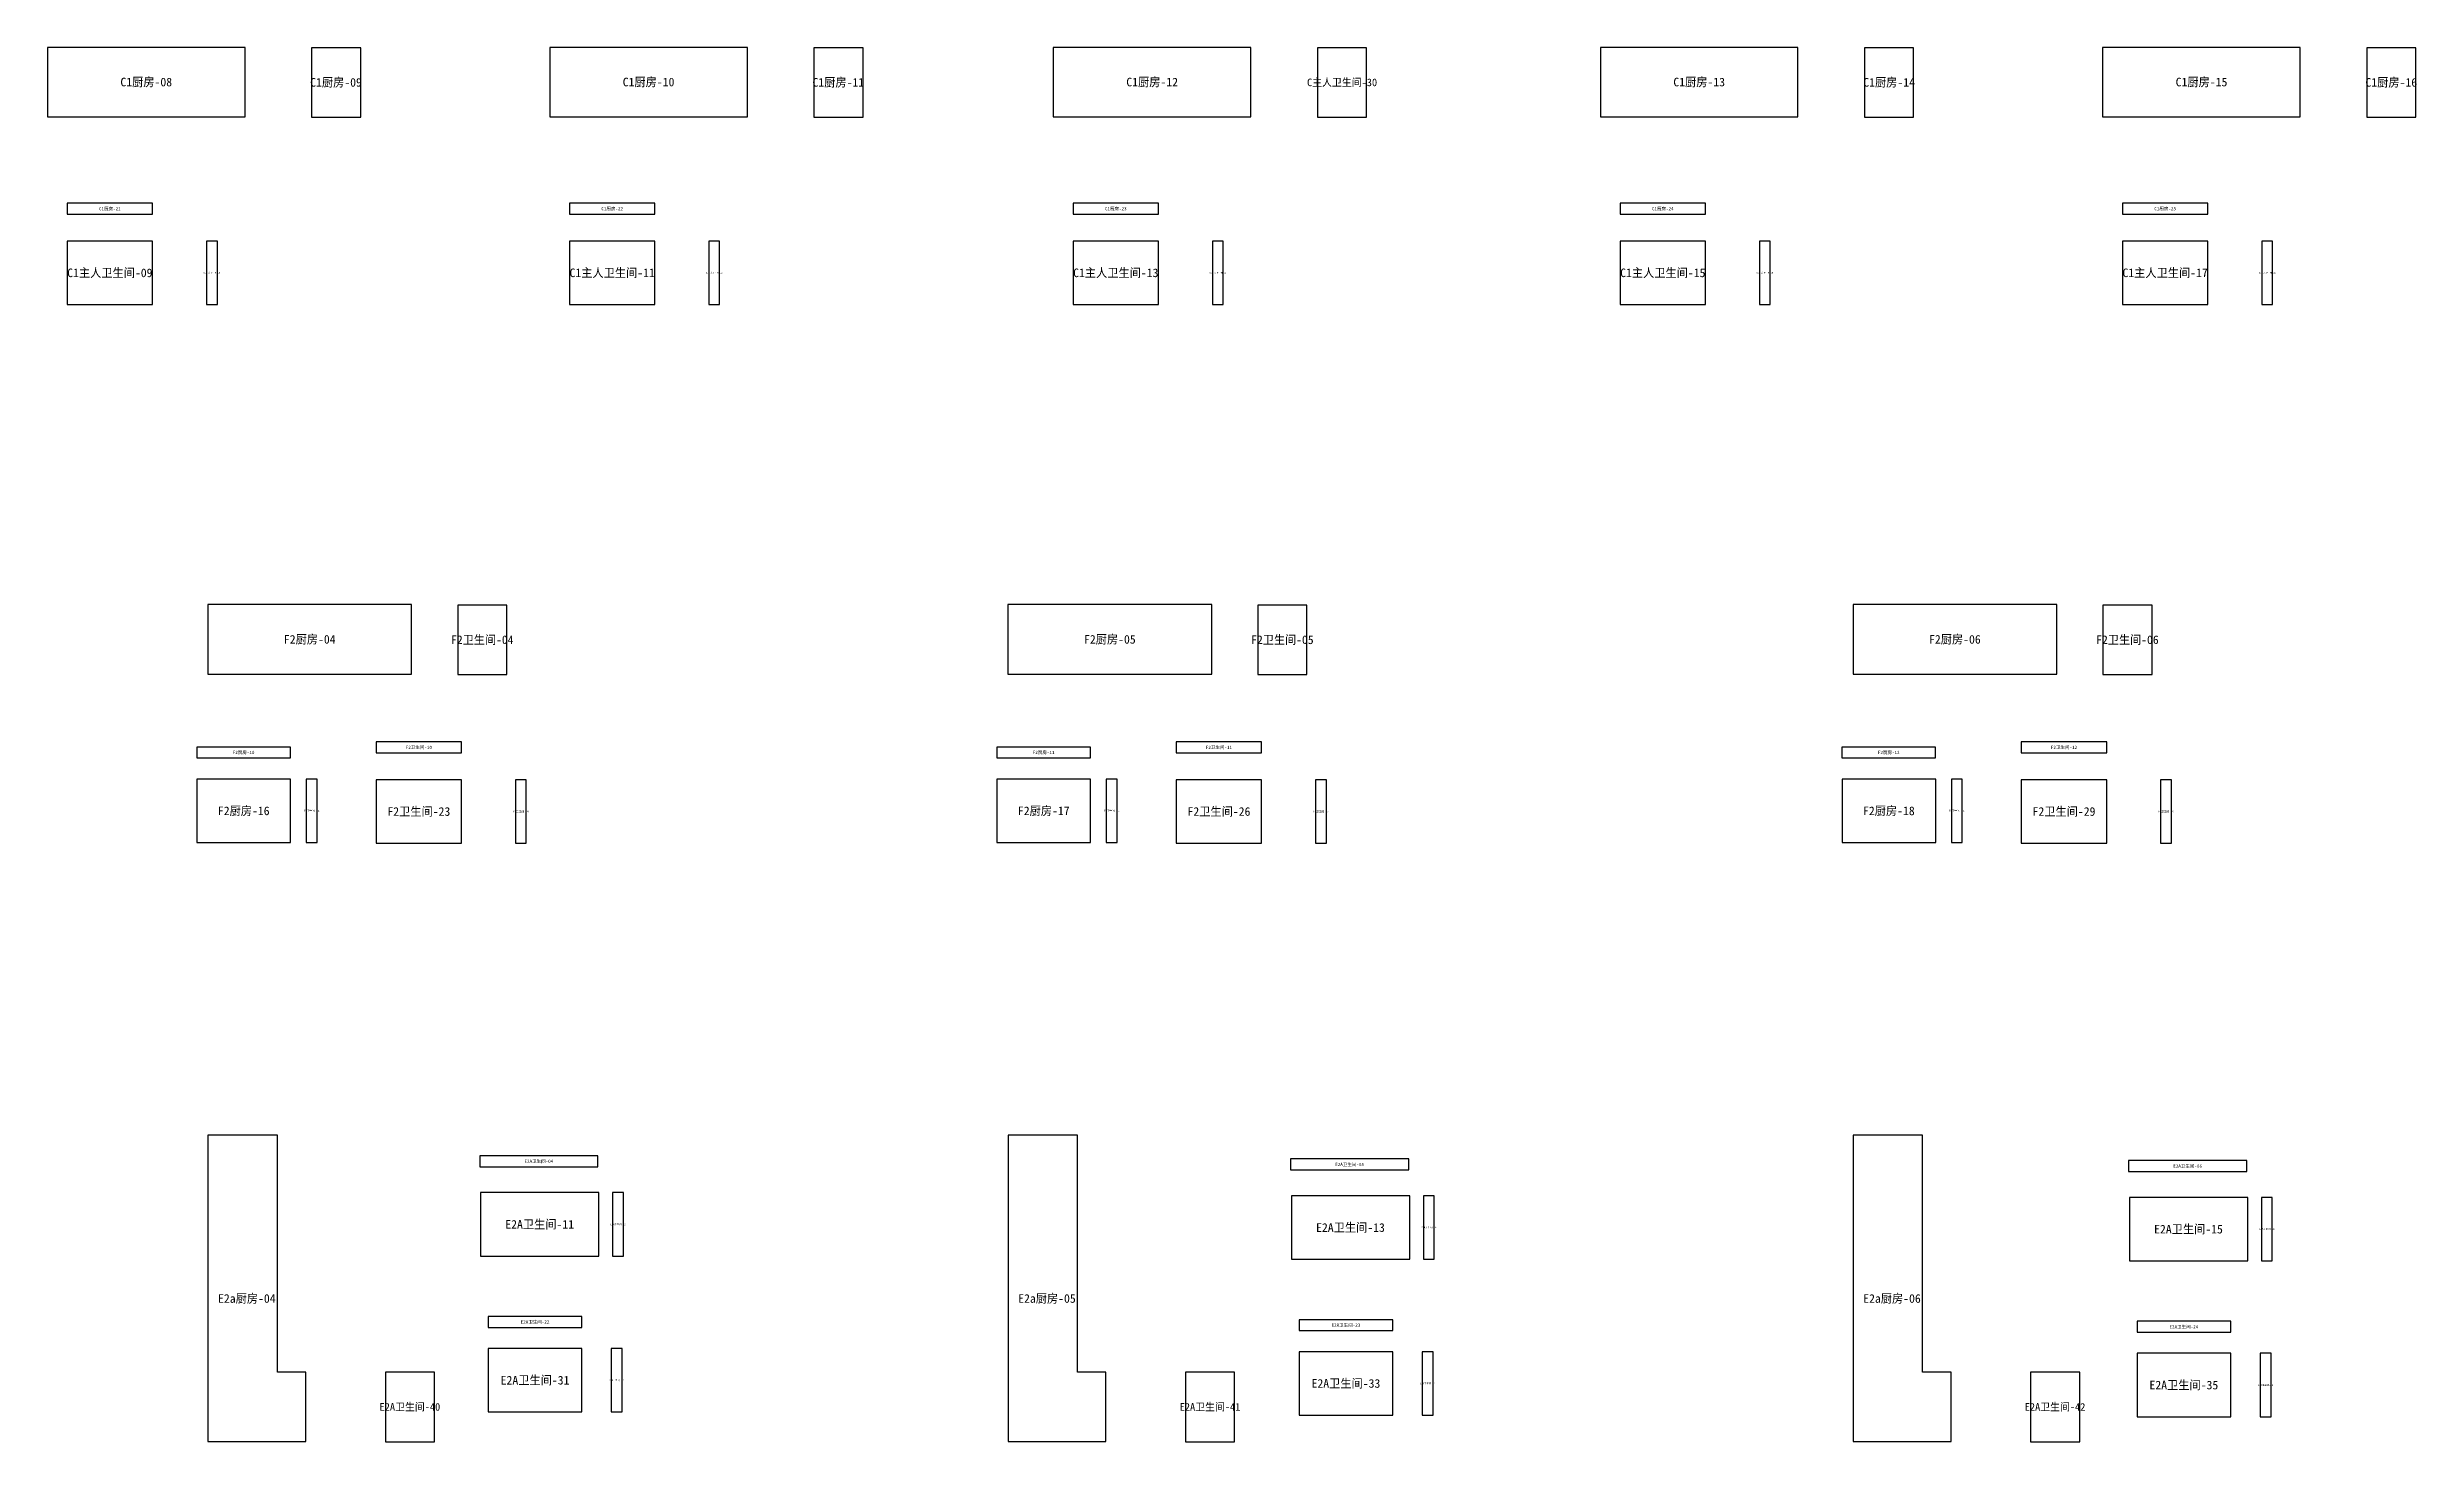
# Model space of a CAD drawing. Header units: inches. Extents: x 44145 to 132907, y -98283 to 21892.
# Drawn here: x 63387 to 85385, y -35712 to -22762 of the extents above; entities that cross this region are included whole.
import ezdxf
from ezdxf.enums import TextEntityAlignment as Align

# ---------------------------------------------------------------- set-up
doc = ezdxf.new("R2010")
doc.units = ezdxf.units.IN
doc.layers.add('NUMBERS', color=7, linetype='Continuous')
doc.layers.add('OUTER', color=7, linetype='Continuous')

msp = doc.modelspace()

# ---------------------------------------------------------------- linework, layer by layer
at = {"layer": 'OUTER'}
for points in [[(63387, -23406), (65222, -23406), (65222, -22762), (63387, -22762), (63387, -23406)], [(65839, -23410), (66296, -23410), (66296, -22765), (65839, -22765), (65839, -23410)], [(68051, -23406), (69886, -23406), (69886, -22762), (68051, -22762), (68051, -23406)], [(70503, -23410), (70960, -23410), (70960, -22765), (70503, -22765), (70503, -23410)], [(72727, -23406), (74562, -23406), (74562, -22762), (72727, -22762), (72727, -23406)], [(75179, -23410), (75636, -23410), (75636, -22765), (75179, -22765), (75179, -23410)], [(77806, -23406), (79641, -23406), (79641, -22762), (77806, -22762), (77806, -23406)], [(80258, -23410), (80715, -23410), (80715, -22765), (80258, -22765), (80258, -23410)], [(82470, -23406), (84305, -23406), (84305, -22762), (82470, -22762), (82470, -23406)], [(84922, -23410), (85379, -23410), (85379, -22765), (84922, -22765), (84922, -23410)], [(63570, -24310), (64364, -24310), (64364, -24209), (63570, -24209), (63570, -24310)], [(68234, -24310), (69028, -24310), (69028, -24209), (68234, -24209), (68234, -24310)], [(72910, -24310), (73704, -24310), (73704, -24209), (72910, -24209), (72910, -24310)], [(77989, -24310), (78783, -24310), (78783, -24209), (77989, -24209), (77989, -24310)], [(82653, -24310), (83447, -24310), (83447, -24209), (82653, -24209), (82653, -24310)], [(63570, -25151), (64364, -25151), (64364, -24562), (63570, -24562), (63570, -25151)], [(64863, -25151), (64965, -25151), (64965, -24562), (64863, -24562), (64863, -25151)], [(68234, -25151), (69028, -25151), (69028, -24562), (68234, -24562), (68234, -25151)], [(69527, -25151), (69629, -25151), (69629, -24562), (69527, -24562), (69527, -25151)], [(72910, -25151), (73704, -25151), (73704, -24562), (72910, -24562), (72910, -25151)], [(74204, -25151), (74305, -25151), (74305, -24562), (74204, -24562), (74204, -25151)], [(77989, -25151), (78783, -25151), (78783, -24562), (77989, -24562), (77989, -25151)], [(79283, -25151), (79384, -25151), (79384, -24562), (79283, -24562), (79283, -25151)], [(82653, -25151), (83447, -25151), (83447, -24562), (82653, -24562), (82653, -25151)], [(83947, -25151), (84048, -25151), (84048, -24562), (83947, -24562), (83947, -25151)], [(64877, -28582), (66769, -28582), (66769, -27938), (64877, -27938), (64877, -28582)], [(67197, -28586), (67654, -28586), (67654, -27942), (67197, -27942), (67197, -28586)], [(72305, -28582), (74198, -28582), (74198, -27938), (72305, -27938), (72305, -28582)], [(74625, -28586), (75082, -28586), (75082, -27942), (74625, -27942), (74625, -28586)], [(80152, -28582), (82044, -28582), (82044, -27938), (80152, -27938), (80152, -28582)], [(82471, -28586), (82929, -28586), (82929, -27942), (82471, -27942), (82471, -28586)], [(66439, -29314), (67233, -29314), (67233, -29212), (66439, -29212), (66439, -29314)], [(73868, -29314), (74661, -29314), (74661, -29212), (73868, -29212), (73868, -29314)], [(81714, -29314), (82508, -29314), (82508, -29212), (81714, -29212), (81714, -29314)], [(64774, -29361), (65644, -29361), (65644, -29260), (64774, -29260), (64774, -29361)], [(72202, -29361), (73072, -29361), (73072, -29260), (72202, -29260), (72202, -29361)], [(80049, -29361), (80919, -29361), (80919, -29260), (80049, -29260), (80049, -29361)], [(64775, -30148), (65645, -30148), (65645, -29559), (64775, -29559), (64775, -30148)], [(65790, -30147), (65892, -30147), (65892, -29558), (65790, -29558), (65790, -30147)], [(66439, -30154), (67233, -30154), (67233, -29565), (66439, -29565), (66439, -30154)], [(67733, -30154), (67834, -30154), (67834, -29565), (67733, -29565), (67733, -30154)], [(72204, -30148), (73073, -30148), (73073, -29559), (72204, -29559), (72204, -30148)], [(73218, -30147), (73320, -30147), (73320, -29558), (73218, -29558), (73218, -30147)], [(73868, -30154), (74661, -30154), (74661, -29565), (73868, -29565), (73868, -30154)], [(75161, -30154), (75263, -30154), (75263, -29565), (75161, -29565), (75161, -30154)], [(80050, -30148), (80920, -30148), (80920, -29559), (80050, -29559), (80050, -30148)], [(81065, -30147), (81166, -30147), (81166, -29558), (81065, -29558), (81065, -30147)], [(81714, -30154), (82508, -30154), (82508, -29565), (81714, -29565), (81714, -30154)], [(83007, -30154), (83109, -30154), (83109, -29565), (83007, -29565), (83007, -30154)], [(64878, -35710), (65788, -35710), (65788, -35066), (65523, -35066), (65523, -32865), (64878, -32865), (64878, -35710)], [(72307, -35710), (73216, -35710), (73216, -35066), (72951, -35066), (72951, -32865), (72307, -32865), (72307, -35710)], [(80153, -35710), (81063, -35710), (81063, -35066), (80798, -35066), (80798, -32865), (80153, -32865), (80153, -35710)], [(67401, -33158), (68499, -33158), (68499, -33057), (67401, -33057), (67401, -33158)], [(74929, -33188), (76027, -33188), (76027, -33086), (74929, -33086), (74929, -33188)], [(82710, -33203), (83808, -33203), (83808, -33101), (82710, -33101), (82710, -33203)], [(67409, -33988), (68507, -33988), (68507, -33399), (67409, -33399), (67409, -33988)], [(68635, -33988), (68736, -33988), (68736, -33399), (68635, -33399), (68635, -33988)], [(74937, -34017), (76036, -34017), (76036, -33428), (74937, -33428), (74937, -34017)], [(76163, -34018), (76264, -34018), (76264, -33429), (76163, -33429), (76163, -34018)], [(82718, -34032), (83817, -34032), (83817, -33443), (82718, -33443), (82718, -34032)], [(83944, -34033), (84045, -34033), (84045, -33444), (83944, -33444), (83944, -34033)], [(67480, -34651), (68350, -34651), (68350, -34549), (67480, -34549), (67480, -34651)], [(75009, -34680), (75878, -34680), (75878, -34579), (75009, -34579), (75009, -34680)], [(82790, -34695), (83659, -34695), (83659, -34594), (82790, -34594), (82790, -34695)], [(67480, -35436), (68350, -35436), (68350, -34847), (67480, -34847), (67480, -35436)], [(68623, -35436), (68725, -35436), (68725, -34847), (68623, -34847), (68623, -35436)], [(75009, -35465), (75878, -35465), (75878, -34876), (75009, -34876), (75009, -35465)], [(76151, -35465), (76253, -35465), (76253, -34876), (76151, -34876), (76151, -35465)], [(82790, -35480), (83659, -35480), (83659, -34891), (82790, -34891), (82790, -35480)], [(83932, -35480), (84034, -35480), (84034, -34891), (83932, -34891), (83932, -35480)], [(66525, -35712), (66982, -35712), (66982, -35067), (66525, -35067), (66525, -35712)], [(73953, -35712), (74410, -35712), (74410, -35067), (73953, -35067), (73953, -35712)], [(81799, -35712), (82257, -35712), (82257, -35067), (81799, -35067), (81799, -35712)]]:
    msp.add_lwpolyline(points, dxfattribs=at)

# ---------------------------------------------------------------- texts
at = {"layer": 'NUMBERS'}
for s, height, p in [('C1厨房-08', 80, (64305, -23084)), ('C1厨房-09', 80, (66067, -23087)), ('C1厨房-10', 80, (68969, -23084)), ('C1厨房-11', 80, (70731, -23087)), ('C1厨房-12', 80, (73645, -23084)), ('C主人卫生间-30', 70.6, (75408, -23087)), ('C1厨房-13', 80, (78724, -23084)), ('C1厨房-14', 80, (80487, -23087)), ('C1厨房-15', 80, (83388, -23084)), ('C1厨房-16', 80, (85150, -23087)), ('C1厨房-21', 30, (63967, -24260)), ('C1厨房-22', 30, (68631, -24260)), ('C1厨房-23', 30, (73307, -24260)), ('C1厨房-24', 30, (78386, -24260)), ('C1厨房-25', 30, (83050, -24260)), ('C1主人卫生间-09', 80, (63967, -24856)), ('C1主人卫生间-10', 14.1, (64914, -24856)), ('C1主人卫生间-11', 80, (68631, -24856)), ('C1主人卫生间-12', 14.1, (69578, -24856)), ('C1主人卫生间-13', 80, (73307, -24856)), ('C1主人卫生间-14', 14.1, (74254, -24856)), ('C1主人卫生间-15', 80, (78386, -24856)), ('C1主人卫生间-16', 14.1, (79333, -24856)), ('C1主人卫生间-17', 80, (83050, -24856)), ('C1主人卫生间-18', 14.1, (83997, -24856)), ('F2厨房-04', 80, (65823, -28260)), ('F2卫生间-04', 79.4, (67425, -28264)), ('F2厨房-05', 80, (73252, -28260)), ('F2卫生间-05', 79.4, (74854, -28264)), ('F2厨房-06', 80, (81098, -28260)), ('F2卫生间-06', 79.4, (82700, -28264)), ('F2卫生间-10', 30, (66836, -29263)), ('F2卫生间-11', 30, (74265, -29263)), ('F2卫生间-12', 30, (82111, -29263)), ('F2厨房-10', 30, (65209, -29310)), ('F2厨房-11', 30, (72637, -29310)), ('F2厨房-12', 30, (80484, -29310)), ('F2厨房-16', 80, (65210, -29853)), ('F2卫生间-22', 17.6, (65841, -29852)), ('F2卫生间-23', 80, (66836, -29859)), ('F2卫生间-24', 17.6, (67783, -29859)), ('F2厨房-17', 80, (72638, -29853)), ('F2卫生间-25', 17.6, (73269, -29852)), ('F2卫生间-26', 80, (74265, -29859)), ('F2卫生间-27', 17.6, (75212, -29859)), ('F2厨房-18', 80, (80485, -29853)), ('F2卫生间-28', 17.6, (81115, -29852)), ('F2卫生间-29', 80, (82111, -29859)), ('F2卫生间-30', 17.6, (83058, -29859)), ('E2A卫生间-04', 30, (67950, -33107)), ('E2A卫生间-05', 30, (75478, -33137)), ('E2A卫生间-06', 30, (83259, -33152)), ('E2A卫生间-11', 80, (67958, -33693)), ('E2A卫生间-12', 15.7, (68685, -33694)), ('E2A卫生间-13', 80, (75486, -33723)), ('E2A卫生间-14', 15.7, (76214, -33723)), ('E2A卫生间-15', 80, (83267, -33738)), ('E2A卫生间-16', 15.7, (83995, -33738)), ('E2a厨房-04', 80, (65239, -34382)), ('E2a厨房-05', 80, (72668, -34382)), ('E2a厨房-06', 80, (80514, -34382)), ('E2A卫生间-22', 30, (67915, -34600)), ('E2A卫生间-23', 30, (75444, -34629)), ('E2A卫生间-24', 30, (83224, -34645)), ('E2A卫生间-31', 80, (67915, -35141)), ('E2A卫生间-32', 15.7, (68674, -35141)), ('E2A卫生间-33', 80, (75444, -35171)), ('E2A卫生间-34', 15.7, (76202, -35171)), ('E2A卫生间-35', 80, (83224, -35186)), ('E2A卫生间-36', 15.7, (83983, -35186)), ('E2A卫生间-40', 70.6, (66753, -35389)), ('E2A卫生间-41', 70.6, (74182, -35389)), ('E2A卫生间-42', 70.6, (82028, -35389))]:
    msp.add_text(s, height=height, dxfattribs=at).set_placement(p, align=Align.MIDDLE_CENTER)

doc.saveas('drawing.dxf')
